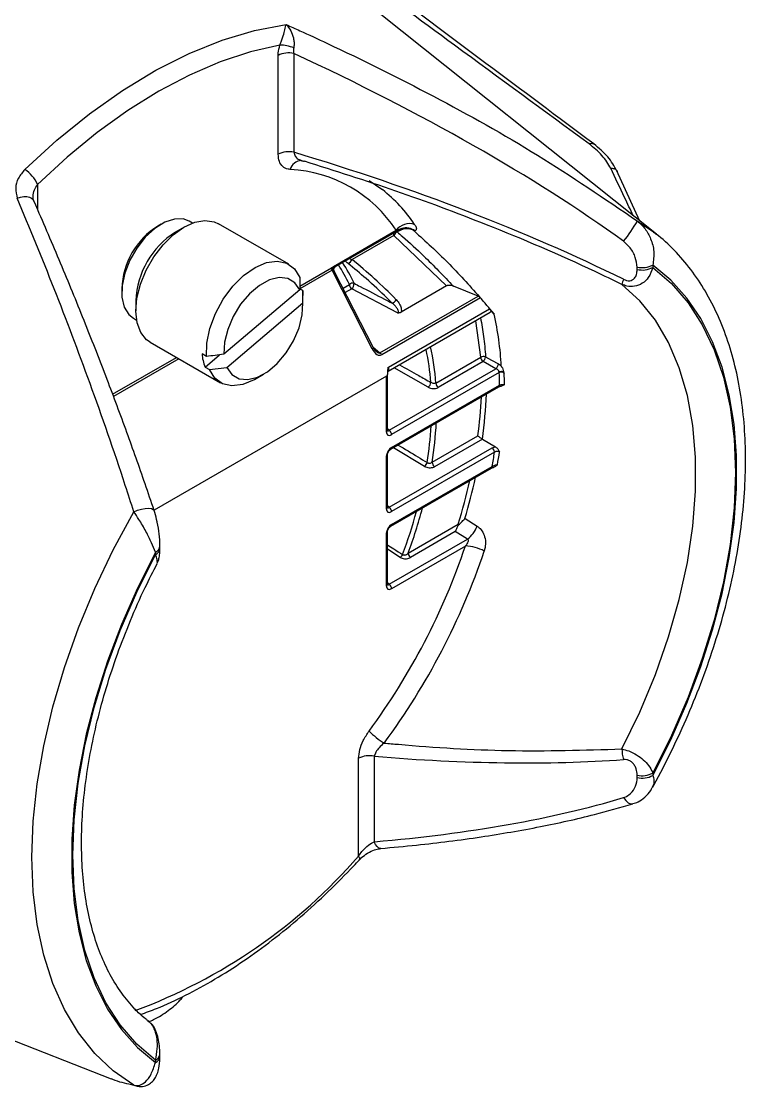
# Model space of a CAD drawing. Extents: x 8 to 113, y 1 to 87.
# Drawn here: x 83.893 to 86.805, y 3.095 to 7.377 of the extents above; entities that cross this region are included whole.
import ezdxf

# ---------------------------------------------------------------- set-up
doc = ezdxf.new("R2010")
doc.units = 0
doc.header["$MEASUREMENT"] = 0
doc.layers.add('OBJECT', color=7, linetype='CONTINUOUS')

msp = doc.modelspace()

# ---------------------------------------------------------------- linework, layer by layer
at = {"layer": 'OBJECT'}
for p, q in [((86.4458, 6.5211), (84.8797, 7.7705)), ((84.9256, 6.8422), (84.9256, 7.2393)), ((84.9886, 7.2474), (84.9886, 6.8502)), ((85.0198, 6.8168), (85.0208, 6.8167)), ((85.0208, 6.8165), (85.0221, 6.8161)), ((86.3794, 6.5741), (86.2852, 6.7784)), ((83.9584, 6.7215), (83.9584, 6.6216)), ((84.4561, 6.5621), (84.442, 6.554)), ((84.5815, 6.5659), (84.5686, 6.5733)), ((84.9684, 6.4002), (84.6856, 6.5635)), ((86.3694, 6.5739), (86.4361, 6.5287)), ((84.5481, 6.5499), (84.5127, 6.5295)), ((85.1486, 6.3918), (85.4, 6.537)), ((85.1564, 6.3912), (85.4147, 6.5404)), ((85.3906, 6.5162), (85.2224, 6.4191)), ((85.602, 6.3132), (85.3906, 6.5162)), ((85.4312, 6.5424), (85.4042, 6.5303)), ((85.4312, 6.5424), (85.412, 6.5388)), ((85.4754, 6.5343), (85.4733, 6.5334)), ((86.4361, 6.5287), (86.4458, 6.5211)), ((85.0129, 6.3123), (85.1397, 6.3856)), ((85.1432, 6.3871), (85.1485, 6.3898)), ((86.3683, 6.3794), (86.3683, 6.3889)), ((86.4313, 6.3969), (86.4313, 6.3875)), ((85.0125, 6.3473), (85.013, 6.2974)), ((85.1422, 6.3763), (85.013, 6.3017)), ((85.3039, 6.0604), (85.1422, 6.3763)), ((85.1471, 6.3762), (85.1441, 6.3768)), ((85.3091, 6.064), (85.1511, 6.3728)), ((84.2971, 6.3029), (84.2971, 6.2866)), ((85.013, 6.2974), (84.7075, 6.0387)), ((85.0245, 6.2946), (85.013, 6.3013)), ((85.0245, 6.2946), (85.0254, 6.2743)), ((85.1863, 6.3041), (85.2117, 6.3188)), ((85.2211, 6.3012), (85.1953, 6.2864)), ((85.4057, 6.2053), (85.2211, 6.3012)), ((85.602, 6.3132), (85.4201, 6.2082)), ((85.7292, 6.272), (85.6301, 6.3119)), ((84.3536, 6.2539), (84.3536, 6.2131)), ((85.0254, 6.2335), (85.0254, 6.2743)), ((85.3348, 6.0443), (85.7292, 6.272)), ((85.7386, 6.2652), (85.3416, 6.036)), ((85.7347, 6.2697), (85.7386, 6.2652)), ((84.7195, 5.986), (85.0251, 6.2447)), ((85.3684, 5.9866), (85.7753, 6.2215)), ((85.7753, 6.2215), (85.7934, 6.2002)), ((84.3437, 6.1836), (84.3565, 6.1761)), ((85.3679, 5.9705), (85.7781, 6.2072)), ((85.7396, 6.0264), (85.7195, 6.1734)), ((84.4106, 6.0872), (84.6934, 5.9239)), ((84.6373, 6.0296), (84.6196, 6.0398)), ((85.3076, 6.067), (85.3348, 6.0443)), ((84.2604, 5.878), (84.5167, 6.0259)), ((84.526, 6.0206), (84.2637, 5.8691)), ((84.6317, 5.9871), (84.6899, 6.0364)), ((85.5596, 5.9225), (85.7396, 6.0264)), ((85.7489, 6.0089), (85.5689, 5.905)), ((85.801, 5.9806), (85.7489, 6.0089)), ((84.6317, 5.9871), (84.6494, 5.9769)), ((84.6494, 5.9769), (84.7195, 5.986)), ((84.831, 5.9376), (84.8663, 5.958)), ((85.3721, 5.733), (85.801, 5.9806)), ((85.814, 5.9652), (85.3814, 5.7155)), ((85.529, 5.9061), (85.3912, 5.9839)), ((85.3613, 5.9507), (84.4271, 5.4114)), ((85.3604, 5.9399), (85.3613, 5.9507)), ((85.3604, 5.7276), (85.3604, 5.9399)), ((85.3647, 5.7338), (85.3647, 5.946)), ((85.3814, 5.6637), (85.8152, 5.9141)), ((85.3783, 5.6568), (85.8121, 5.9072)), ((85.3647, 5.7396), (85.3721, 5.733)), ((85.3647, 5.7338), (85.3647, 5.7335)), ((85.5445, 5.6043), (85.7283, 5.7104)), ((85.7465, 5.698), (85.5538, 5.5868)), ((85.7465, 5.698), (85.7992, 5.6665)), ((85.3721, 5.4235), (85.7858, 5.6624)), ((85.5142, 5.5881), (85.3892, 5.6631)), ((85.3604, 5.4182), (85.3604, 5.6272)), ((85.3647, 5.4243), (85.3647, 5.6333)), ((85.7951, 5.6449), (85.3814, 5.406)), ((85.3783, 5.3473), (85.7826, 5.5807)), ((85.3814, 5.3542), (85.7857, 5.5876)), ((85.3647, 5.4302), (85.3721, 5.4235)), ((85.4484, 5.2394), (85.6492, 5.3553)), ((85.6765, 5.3782), (85.7251, 5.3478)), ((85.3604, 5.1087), (85.3604, 5.3177)), ((85.3647, 5.1148), (85.3647, 5.3238)), ((85.6376, 5.3257), (85.4578, 5.2219)), ((85.6863, 5.2954), (85.6376, 5.3257)), ((84.4502, 5.2582), (84.4502, 5.2677)), ((85.3721, 5.1141), (85.6863, 5.2954)), ((85.6784, 5.268), (85.3814, 5.0965)), ((84.4327, 5.2337), (84.4327, 5.2432)), ((85.4164, 5.2222), (85.3647, 5.2547)), ((85.3647, 5.1207), (85.3721, 5.1141)), ((85.2491, 4.0219), (85.2491, 4.4148)), ((85.3121, 4.4228), (85.3121, 4.0795)), ((86.3683, 4.3376), (86.3683, 4.3471)), ((86.4313, 4.3551), (86.4313, 4.3457)), ((82.5786, 3.7844), (84.255, 3.127)), ((84.4076, 3.3556), (84.4014, 3.3607)), ((84.4081, 3.3551), (84.4022, 3.3601)), ((84.4023, 3.3598), (84.4076, 3.3556)), ((84.4502, 3.2164), (84.4502, 3.2259)), ((84.4327, 3.1919), (84.4327, 3.2014)), ((84.3455, 3.101), (84.3595, 3.0964))]:
    msp.add_line(p, q, dxfattribs=at)
at = {"layer": 'OBJECT', "flags": 128}
for points in [[(83.9075, 6.7812), (84.036, 6.899), (84.1673, 7.0053), (84.3004, 7.0993), (84.4343, 7.1804), (84.568, 7.2478), (84.7004, 7.3012), (84.8306, 7.34), (84.9576, 7.3641)], [(84.9327, 7.2812), (84.8139, 7.254), (84.6926, 7.2138), (84.5696, 7.1609), (84.4457, 7.0956), (84.3218, 7.0185), (84.1987, 6.93), (84.0773, 6.8308), (83.9584, 6.7215)], [(85.291, 6.7365), (85.3376, 6.7054), (85.3444, 6.7002)], [(83.8774, 6.6657), (83.8905, 6.6699), (83.9035, 6.6722), (83.9157, 6.6723), (83.9263, 6.6703), (83.9349, 6.6662), (83.941, 6.6604), (83.943, 6.6568)], [(84.5686, 6.5733), (84.5444, 6.5823), (84.5086, 6.5822), (84.4696, 6.5693), (84.4298, 6.5444), (84.3916, 6.5091), (84.3575, 6.4656), (84.3295, 6.4166), (84.3096, 6.3652), (84.2988, 6.3146), (84.2979, 6.2681), (84.307, 6.2285), (84.3254, 6.1983), (84.3437, 6.1836)], [(84.4106, 6.0872), (84.3966, 6.0971), (84.3733, 6.1261), (84.3587, 6.165), (84.3536, 6.212), (84.3583, 6.2647), (84.3725, 6.3204), (84.3955, 6.3764), (84.4261, 6.4298), (84.4629, 6.478), (84.5039, 6.5185), (84.5471, 6.5494), (84.5904, 6.569), (84.6316, 6.5764), (84.6686, 6.5712), (84.6856, 6.5635)], [(85.4152, 6.5407), (85.4223, 6.5439), (85.4226, 6.5441)], [(84.6373, 6.0296), (84.6386, 6.0838), (84.6507, 6.1425), (84.6732, 6.2023), (84.7046, 6.2598), (84.7432, 6.3118), (84.7867, 6.3552), (84.8328, 6.3877), (84.8788, 6.4074), (84.9221, 6.4131), (84.9601, 6.4045), (84.9909, 6.3821), (85.0125, 6.3473)], [(86.4313, 4.3457), (86.5034, 4.4896), (86.5678, 4.6358), (86.6239, 4.7831), (86.6712, 4.9305), (86.7095, 5.0769), (86.7385, 5.2213), (86.7579, 5.3625), (86.7677, 5.4996), (86.7677, 5.6315), (86.7579, 5.7573), (86.7385, 5.8761), (86.7095, 5.987), (86.6712, 6.0892), (86.6239, 6.1819), (86.5678, 6.2645), (86.5034, 6.3363), (86.4313, 6.3969)], [(86.4313, 6.3875), (86.5065, 6.3228), (86.573, 6.2456), (86.6302, 6.1567), (86.6777, 6.0567), (86.715, 5.9463), (86.7419, 5.8266), (86.7581, 5.6986), (86.7635, 5.5631), (86.7581, 5.4214), (86.7419, 5.2746), (86.715, 5.1239), (86.6777, 4.9705), (86.6302, 4.8156), (86.573, 4.6606), (86.5065, 4.5067), (86.4313, 4.3551)], [(85.013, 6.2974), (84.9928, 6.3261), (84.9643, 6.343), (84.9295, 6.3468), (84.8906, 6.3373), (84.8501, 6.3151), (84.8107, 6.2817), (84.7749, 6.2393), (84.745, 6.1905), (84.7229, 6.1386), (84.7101, 6.0868), (84.7075, 6.0387)], [(86.3073, 4.4523), (86.379, 4.6007), (86.4417, 4.7513), (86.4948, 4.9027), (86.5378, 5.0534), (86.5705, 5.2023), (86.5924, 5.3479), (86.6034, 5.489), (86.6034, 5.6244), (86.5924, 5.7528), (86.5705, 5.8731), (86.5378, 5.9843), (86.4948, 6.0854), (86.4417, 6.1754), (86.379, 6.2536), (86.3073, 6.3193)], [(84.7195, 5.986), (84.7398, 5.9572), (84.7683, 5.9404), (84.8031, 5.9366), (84.842, 5.9461), (84.8824, 5.9682), (84.9219, 6.0016), (84.9577, 6.0441), (84.9876, 6.0928), (85.0096, 6.1448), (85.0224, 6.1965), (85.0251, 6.2447)], [(85.7591, 6.0281), (85.7832, 6.015), (85.8112, 5.9997)], [(84.831, 5.9376), (84.829, 5.9364), (84.7831, 5.9168), (84.7398, 5.9111), (84.7017, 5.9197), (84.671, 5.942), (84.6494, 5.9769)], [(84.3455, 3.101), (84.2631, 3.1586), (84.1889, 3.2289), (84.1234, 3.3111), (84.0671, 3.4048), (84.0205, 3.5091), (83.9839, 3.6234), (83.9575, 3.7468), (83.9416, 3.8783), (83.9363, 4.017), (83.9416, 4.1619), (83.9575, 4.3117), (83.9839, 4.4655), (84.0205, 4.6221), (84.0671, 4.7803), (84.1234, 4.939), (84.1889, 5.0968), (84.2631, 5.2528), (84.3455, 5.4056)], [(84.3455, 5.4056), (84.3605, 5.4118), (84.3762, 5.4165), (84.3915, 5.4193), (84.4052, 5.4201), (84.4162, 5.4187), (84.4238, 5.4153), (84.4273, 5.4108)], [(84.4327, 5.2432), (84.3605, 5.0992), (84.2961, 4.9531), (84.2401, 4.8058), (84.1927, 4.6584), (84.1544, 4.5119), (84.1254, 4.3676), (84.106, 4.2264), (84.0962, 4.0893), (84.0962, 3.9574), (84.106, 3.8316), (84.1254, 3.7128), (84.1544, 3.6019), (84.1927, 3.4997), (84.2401, 3.407), (84.2961, 3.3244), (84.3605, 3.2525), (84.4327, 3.1919)], [(84.4327, 3.2014), (84.3574, 3.2661), (84.2909, 3.3432), (84.2337, 3.4322), (84.1863, 3.5322), (84.1489, 3.6425), (84.1221, 3.7622), (84.1059, 3.8903), (84.1004, 4.0258), (84.1059, 4.1675), (84.1221, 4.3143), (84.1489, 4.465), (84.1863, 4.6184), (84.2337, 4.7732), (84.2909, 4.9282), (84.3574, 5.0821), (84.4327, 5.2337)], [(86.3137, 4.2566), (86.3222, 4.2447), (86.3316, 4.2361), (86.3413, 4.2316), (86.3503, 4.2314), (86.3515, 4.2317)], [(85.3377, 4.0523), (85.3359, 4.0523), (85.3293, 4.0544), (85.3229, 4.0599), (85.317, 4.0685), (85.3121, 4.0795)], [(85.2491, 4.0219), (85.2515, 4.016), (85.2524, 4.0111), (85.2518, 4.0073), (85.2507, 4.0056)]]:
    msp.add_lwpolyline(points, dxfattribs=at)
at = {"layer": 'OBJECT'}
for centre, radius, start, end in [((84.9303, 7.1245), 0.1567, 68.3819, 89.1528), ((84.9682, 7.1565), 0.0932, 77.3818, 117.2045), ((84.9682, 6.7593), 0.0932, 77.3818, 117.2045), ((85.0199, 6.7689), 0.0479, 90.1016, 164.8636), ((83.8312, 6.6646), 0.1393, 24.1068, 56.7932), ((84.9476, 6.2419), 0.5402, 33.1156, 87.2399), ((84.9828, 6.2348), 0.5893, 33.5325, 52.1551), ((84.6054, 6.2923), 0.3085, 121.9805, 178.0249), ((85.4538, 6.4958), 0.0677, 72.591, 142.5382), ((85.8671, 6.8595), 0.5778, 320.623, 330.3827), ((84.6948, 6.2407), 0.3414, 122.2309, 177.7745), ((85.4093, 6.5262), 0.0212, 183.2774, 208.1277), ((85.4245, 6.497), 0.039, 121.4422, 150.5088), ((85.3941, 6.5192), 0.015, 47.5412, 62.188), ((85.4403, 6.4923), 0.0547, 50.1162, 108.898), ((85.1607, 6.3862), 0.021, 181.6773, 208.1863), ((85.1628, 6.3835), 0.0199, 169.7148, 199.7822), ((85.1638, 6.3814), 0.0175, 151.2657, 197.1789), ((85.1363, 6.3918), 0.0123, 350.8294, 0.2074), ((84.6852, 6.0784), 0.5788, 24.5418, 33.5033), ((84.6955, 6.079), 0.5886, 24.5716, 33.895), ((85.1954, 6.4314), 0.0297, 291.8932, 335.5869), ((86.3887, 6.4798), 0.0932, 257.382, 297.2044), ((86.3887, 6.4704), 0.0932, 257.382, 297.2044), ((86.3787, 6.3083), 0.0722, 154.1567, 171.2332), ((85.225, 6.3066), 0.018, 71.5543, 137.5157), ((85.2351, 6.3199), 0.0234, 182.8544, 233.1012), ((85.2018, 6.3229), 0.0289, 311.6129, 1.6496), ((85.3678, 6.2799), 0.0393, 294.0283, 326.1662), ((84.5992, 5.9282), 1.2248, 2.9347, 12.83), ((84.7973, 6.0527), 0.1782, 184.1637, 201.6079), ((85.2984, 6.0739), 0.0146, 292.3167, 317.5733), ((85.3208, 6.0257), 0.0233, 26.4245, 52.9847), ((84.5492, 5.849), 0.9932, 4.4093, 12.1672), ((84.5577, 5.8496), 1.0046, 4.1634, 12.5982), ((85.751, 6.0074), 0.0222, 68.6978, 121.0678), ((85.7629, 6.0276), 0.0234, 182.8559, 233.0997), ((85.7281, 6.0322), 0.0312, 311.638, 352.3915), ((85.7802, 6.0039), 0.0312, 311.6305, 352.2519), ((85.7979, 5.9652), 0.0161, 0.1662, 8.4803), ((84.3406, 5.9046), 1.4747, 0.3703, 2.3569), ((84.3456, 5.9053), 1.4895, 0.4632, 2.2141), ((85.3573, 5.9467), 0.00746, 294.0769, 355.2148), ((85.5096, 5.9291), 0.0301, 310.0469, 352.8534), ((85.583, 5.9237), 0.0234, 182.8559, 233.0997), ((85.808, 5.9132), 0.0073, 304.5672, 6.7468), ((83.9808, 5.9453), 1.7632, 352.3461, 357.4526), ((83.9689, 5.9471), 1.795, 352.0228, 357.8124), ((84.0128, 5.8445), 1.5308, 350.9528, 356.4801), ((84.0255, 5.8442), 1.5379, 351.0282, 356.9504), ((85.3572, 5.7346), 0.00759, 294.3668, 352.0432), ((85.3581, 5.7143), 0.0234, 2.8537, 53.1005), ((85.3742, 5.6628), 0.00731, 304.8057, 6.7281), ((85.7718, 5.6437), 0.0234, 2.8522, 53.102), ((85.3575, 5.6339), 0.0073, 293.2505, 355.3623), ((83.7948, 5.9446), 2.0227, 349.8351, 351.4788), ((83.8052, 5.9442), 2.032, 350.0866, 351.5395), ((85.4955, 5.6116), 0.03, 308.479, 344.9574), ((85.5679, 5.6055), 0.0234, 182.8544, 233.1012), ((85.7785, 5.5867), 0.0073, 304.5672, 6.7468), ((83.4466, 6.0375), 2.3058, 342.7895, 347.3033), ((83.4626, 6.0348), 2.3091, 343.4815, 347.7292), ((85.3575, 5.4249), 0.0073, 293.2412, 355.44), ((85.3581, 5.4048), 0.0234, 2.8522, 53.102), ((83.4982, 5.9538), 2.0575, 339.5155, 344.5885), ((83.5112, 5.9508), 2.0637, 339.8357, 345.1214), ((85.3742, 5.3533), 0.00731, 304.8057, 6.7281), ((85.3575, 5.3244), 0.0073, 293.2505, 355.3623), ((85.6152, 5.3888), 0.1173, 307.2756, 339.5702), ((84.4205, 5.2705), 0.0299, 294.0931, 354.7272), ((83.1182, 6.1293), 2.7011, 323.5463, 341.4061), ((85.6705, 5.0899), 0.1783, 62.1996, 87.4744), ((84.4206, 5.2609), 0.0297, 293.9826, 355.988), ((83.0977, 6.1411), 2.8023, 323.5463, 341.4062), ((85.3993, 5.2452), 0.0287, 306.5844, 336.5845), ((85.4718, 5.2406), 0.0234, 182.8549, 233.1008), ((85.3575, 5.1154), 0.0073, 293.2412, 355.44), ((85.3581, 5.0954), 0.0234, 2.8526, 53.1016), ((85.5088, 4.7364), 0.3041, 224.2229, 238.8858), ((85.2917, 4.3319), 0.0932, 77.3818, 117.2045), ((86.4335, 4.4494), 0.1263, 178.7052, 198.3331), ((86.3887, 4.438), 0.0932, 257.382, 297.2044), ((86.3887, 4.4286), 0.0932, 257.382, 297.2044), ((83.586, 5.4675), 2.2036, 290.2977, 319.002), ((84.4205, 3.2286), 0.0299, 294.0594, 355.1105), ((84.4205, 3.2191), 0.0298, 294.0229, 355.5257)]:
    msp.add_arc(centre, radius, start, end, dxfattribs=at)
for centre, major_axis, ratio, start_param, end_param in [((81.7691, 6.3296), (5.5153, -1.3161), 0.337357, 0.687358, 1.030112), ((84.1431, 5.8308), (3.4718, -0.8285), 0.337357, 0.978335, 1.405949), ((85.1397, 6.3475), (0.0086, 0.0398), 0.487545, 0.250704, 0.415371), ((84.8854, 4.9979), (-0.7933, 1.6798), 0.62191, 5.230165, 5.373854), ((85.1503, 6.3413), (-0.0069, 0.0354), 0.323215, 6.229082, 6.39375), ((84.991, 4.906), (-0.9462, 2.0036), 0.62191, 5.095138, 5.138355), ((85.3235, 6.0762), (-0.0163, 0.041), 0.552795, 1.740523, 3.222071), ((85.3154, 6.073), (-0.0193, 0.0288), 0.345261, 2.268071, 3.146618), ((85.3623, 5.9845), (-0.0052, 0.0143), 0.425109, 3.20932, 4.69903), ((85.3817, 5.7403), (0.0152, 0.0264), 0.568869, 2.363542, 3.919486), ((85.3711, 5.7465), (0.0052, 0.015), 0.538958, 2.918918, 3.817209), ((85.3817, 5.6392), (0.015, 0.026), 0.586022, 0.792741, 2.348684), ((85.3817, 5.4309), (0.0152, 0.0264), 0.568869, 2.363542, 3.919486), ((85.3711, 5.437), (0.0052, 0.015), 0.538958, 2.918918, 3.817209), ((85.3817, 5.3297), (0.015, 0.026), 0.586022, 0.792741, 2.348684), ((85.3817, 5.1214), (0.0152, 0.0264), 0.568869, 2.363542, 3.919486), ((85.3711, 5.1275), (0.0052, 0.015), 0.538958, 2.918918, 3.817209), ((84.1431, 5.8308), (3.4718, -0.8285), 0.337357, 5.134971, 5.465515), ((81.7691, 6.3296), (5.5153, -1.3161), 0.337357, 5.487646, 5.756492)]:
    msp.add_ellipse(centre, major_axis=major_axis, ratio=ratio, start_param=start_param, end_param=end_param, dxfattribs=at)
for points, knots in [([(86.1752, 6.8842), (85.9949, 7.0162), (85.6729, 7.2519), (85.3521, 7.4882), (85.2109, 7.5922)], [0, 0, 0, 0, 0.560008, 1, 1, 1, 1]), ([(86.1937, 6.8841), (86.0494, 6.992), (85.7326, 7.2289), (85.4159, 7.4652), (85.2435, 7.5938)], [0, 0, 0, 0, 0.455566, 1, 1, 1, 1]), ([(84.9327, 7.2812), (84.9344, 7.2857), (84.938, 7.2953), (84.9424, 7.3081), (84.9479, 7.3251), (84.9538, 7.3457), (84.9566, 7.3586), (84.9576, 7.364), (84.9576, 7.3641)], [0, 0, 0, 0, 0.1251993, 0.2697867, 0.3594491, 0.646929, 0.996074, 1, 1, 1, 1]), ([(84.9576, 7.3641), (84.976, 7.3558), (85.0306, 7.3311), (85.2298, 7.239), (85.5517, 7.0786), (85.9722, 6.8446), (86.237, 6.6641), (86.3694, 6.5739)], [0, 0, 0, 0, 0.037504, 0.11146, 0.407416, 0.703808, 1, 1, 1, 1]), ([(84.9576, 7.3641), (84.9577, 7.364), (84.9646, 7.3569), (84.9762, 7.3411), (84.9855, 7.3174), (84.9892, 7.2986), (84.9904, 7.2848), (84.9888, 7.2748), (84.9881, 7.2702)], [0, 0, 0, 0, 0.0039787, 0.3545043, 0.6418804, 0.732153, 0.8751845, 1, 1, 1, 1]), ([(84.9256, 7.2393), (84.9257, 7.2428), (84.926, 7.2559), (84.9298, 7.2704), (84.9327, 7.2812)], [0, 0, 0, 0, 0.2596458, 1, 1, 1, 1]), ([(84.9881, 7.2702), (84.9881, 7.2702), (84.9867, 7.2645), (84.9865, 7.2564), (84.9881, 7.2493), (84.9886, 7.2474)], [0, 0, 0, 0, 0.000406, 0.730045, 1, 1, 1, 1]), ([(86.1752, 6.8842), (86.1784, 6.8853), (86.1832, 6.8869), (86.189, 6.8863), (86.1923, 6.8852), (86.1937, 6.884), (86.1941, 6.8836)], [0, 0, 0, 0, 0.4351975, 0.6694235, 0.908609, 1, 1, 1, 1]), ([(86.2623, 6.7859), (86.2519, 6.8035), (86.2312, 6.8388), (86.1939, 6.8691), (86.1752, 6.8842)], [0, 0, 0, 0, 0.501105, 1, 1, 1, 1]), ([(86.2873, 6.775), (86.2764, 6.7945), (86.2547, 6.8335), (86.2143, 6.867), (86.1942, 6.8837)], [0, 0, 0, 0, 0.50137, 1, 1, 1, 1]), ([(84.9736, 6.7814), (84.9708, 6.7817), (84.9595, 6.7829), (84.9432, 6.7915), (84.9285, 6.8118), (84.9266, 6.832), (84.9256, 6.8422)], [0, 0, 0, 0, 0.104814, 0.415633, 0.707453, 1, 1, 1, 1]), ([(84.9886, 6.8502), (84.99, 6.8448), (84.993, 6.8337), (85.0056, 6.8223), (85.0167, 6.8184), (85.0222, 6.8165)], [0, 0, 0, 0, 0.3175298, 0.6581726, 1, 1, 1, 1]), ([(85.0222, 6.8165), (85.0229, 6.8162), (85.0257, 6.8149), (85.0289, 6.8145), (85.0313, 6.8142)], [0, 0, 0, 0, 0.251232, 1, 1, 1, 1]), ([(86.3073, 6.3193), (86.2715, 6.3366), (86.0923, 6.4232), (85.7898, 6.5518), (85.3992, 6.6976), (85.154, 6.7753), (85.0313, 6.8142)], [0, 0, 0, 0, 0.086252, 0.431521, 0.715373, 1, 1, 1, 1]), ([(83.9075, 6.7812), (83.898, 6.7699), (83.879, 6.7474), (83.8672, 6.7056), (83.8739, 6.6793), (83.8774, 6.6657)], [0, 0, 0, 0, 0.326541, 0.652944, 1, 1, 1, 1]), ([(86.2623, 6.7859), (86.2657, 6.7861), (86.2708, 6.7864), (86.2771, 6.7845), (86.2813, 6.7822), (86.284, 6.7801), (86.285, 6.7786), (86.2851, 6.7783)], [0, 0, 0, 0, 0.365327, 0.561825, 0.762453, 0.963071, 1, 1, 1, 1]), ([(86.3528, 6.5953), (86.3411, 6.6195), (86.3106, 6.683), (86.2807, 6.7466), (86.2623, 6.7859)], [0, 0, 0, 0, 0.382243, 1, 1, 1, 1]), ([(86.2851, 6.7783), (86.2859, 6.7774), (86.2872, 6.7758), (86.2875, 6.7739), (86.2877, 6.7731)], [0, 0, 0, 0, 0.600679, 1, 1, 1, 1]), ([(83.9415, 6.6686), (83.9413, 6.6701), (83.9399, 6.6802), (83.9453, 6.6993), (83.9541, 6.7143), (83.9584, 6.7215)], [0, 0, 0, 0, 0.0843174, 0.5596649, 1, 1, 1, 1]), ([(84.3455, 5.4056), (84.3342, 5.4409), (84.2774, 5.6178), (84.1716, 5.9211), (84.0262, 6.3057), (83.9271, 6.5455), (83.8774, 6.6657)], [0, 0, 0, 0, 0.077798, 0.389331, 0.69397, 1, 1, 1, 1]), ([(83.943, 6.6569), (83.943, 6.657), (83.9413, 6.6601), (83.9414, 6.6644), (83.9416, 6.6686)], [0, 0, 0, 0, 0.038431, 1, 1, 1, 1]), ([(84.4273, 5.4108), (84.4152, 5.4465), (84.3793, 5.5527), (84.3165, 5.7292), (84.2367, 5.9434), (84.1498, 6.1654), (84.0568, 6.3927), (83.9869, 6.5565), (83.9485, 6.6442), (83.943, 6.6569)], [0, 0, 0, 0, 0.079574, 0.236353, 0.40293, 0.581361, 0.771719, 0.967148, 1, 1, 1, 1]), ([(85.4741, 6.5604), (85.4749, 6.5591), (85.4787, 6.5532), (85.482, 6.5442), (85.4804, 6.5371), (85.4766, 6.535), (85.4754, 6.5343)], [0, 0, 0, 0, 0.105571, 0.488067, 0.830768, 1, 1, 1, 1]), ([(86.3694, 6.5739), (86.3804, 6.564), (86.4026, 6.5439), (86.4252, 6.5009), (86.4388, 6.4501), (86.4338, 6.4152), (86.4313, 6.3969)], [0, 0, 0, 0, 0.223098, 0.450964, 0.711814, 1, 1, 1, 1]), ([(85.4226, 6.5441), (85.4204, 6.5432), (85.4118, 6.5401), (85.4029, 6.5369), (85.3963, 6.5344)], [0, 0, 0, 0, 0.2629116, 1, 1, 1, 1]), ([(85.4147, 6.5404), (85.4145, 6.5403), (85.4136, 6.5397), (85.4095, 6.5387), (85.4045, 6.5377), (85.4009, 6.5371), (85.4, 6.537)], [0, 0, 0, 0, 0.07482, 0.413872, 0.866059, 1, 1, 1, 1]), ([(85.4042, 6.5303), (85.4113, 6.5241), (85.4472, 6.493), (85.5243, 6.4226), (85.5905, 6.3533), (85.6301, 6.3119)], [0, 0, 0, 0, 0.091462, 0.457412, 1, 1, 1, 1]), ([(85.4733, 6.5334), (85.4716, 6.5347), (85.4681, 6.5374), (85.4605, 6.5406), (85.4482, 6.5433), (85.4381, 6.543), (85.4317, 6.5424), (85.4312, 6.5424)], [0, 0, 0, 0, 0.136463, 0.2724, 0.502926, 0.956493, 1, 1, 1, 1]), ([(85.4733, 6.5334), (85.5185, 6.4921), (85.6093, 6.4094), (85.6928, 6.3164), (85.7347, 6.2697)], [0, 0, 0, 0, 0.49854, 1, 1, 1, 1]), ([(86.4299, 4.2971), (86.4316, 4.3002), (86.4592, 4.3491), (86.5084, 4.4461), (86.5741, 4.5886), (86.632, 4.7329), (86.6822, 4.8778), (86.7242, 5.0227), (86.7577, 5.1666), (86.7826, 5.3087), (86.7985, 5.4482), (86.8053, 5.5842), (86.8029, 5.716), (86.7911, 5.8427), (86.7699, 5.9635), (86.7394, 6.0774), (86.6995, 6.1837), (86.6507, 6.2814), (86.5934, 6.3701), (86.5276, 6.4478), (86.4742, 6.5007), (86.4408, 6.5241), (86.4343, 6.5286)], [0, 0, 0, 0, 0.003665, 0.058313, 0.112984, 0.167681, 0.222416, 0.277201, 0.332048, 0.386966, 0.441963, 0.49704, 0.552189, 0.607386, 0.662571, 0.717654, 0.772518, 0.827019, 0.881019, 0.934419, 0.987209, 1, 1, 1, 1]), ([(86.3683, 6.3889), (86.3667, 6.4018), (86.3635, 6.4281), (86.3441, 6.4655), (86.323, 6.4845), (86.3137, 6.4929)], [0, 0, 0, 0, 0.351631, 0.714779, 1, 1, 1, 1]), ([(85.2117, 6.4232), (85.2118, 6.4232), (85.2133, 6.4226), (85.2169, 6.4212), (85.2208, 6.4197), (85.2224, 6.4191)], [0, 0, 0, 0, 0.025623, 0.61125, 1, 1, 1, 1]), ([(85.1432, 6.3871), (85.1438, 6.3878), (85.1455, 6.3897), (85.1474, 6.391), (85.1486, 6.3918)], [0, 0, 0, 0, 0.352324, 1, 1, 1, 1]), ([(85.1485, 6.3898), (85.1507, 6.3903), (85.1541, 6.3911), (85.1564, 6.3913), (85.1564, 6.3913), (85.1564, 6.3913)], [0, 0, 0, 0, 0.570998, 0.837254, 1, 1, 1, 1]), ([(85.1511, 6.3728), (85.1511, 6.3728), (85.1502, 6.3741), (85.1494, 6.3778), (85.1498, 6.3831), (85.152, 6.3876), (85.1547, 6.3903), (85.1563, 6.3911), (85.1568, 6.3914)], [0, 0, 0, 0, 0.004099, 0.236373, 0.480509, 0.714575, 0.907363, 1, 1, 1, 1]), ([(85.2064, 6.4038), (85.2043, 6.4056), (85.2, 6.4092), (85.1972, 6.4124), (85.1958, 6.414)], [0, 0, 0, 0, 0.5027597, 1, 1, 1, 1]), ([(85.3838, 6.244), (85.377, 6.2508), (85.3429, 6.2848), (85.2844, 6.3394), (85.2308, 6.3837), (85.2064, 6.4038)], [0, 0, 0, 0, 0.1198457, 0.5994131, 1, 1, 1, 1]), ([(86.4313, 6.3875), (86.4262, 6.3734), (86.4172, 6.3481), (86.3902, 6.3219), (86.3594, 6.3098), (86.3302, 6.3106), (86.3137, 6.3169), (86.3073, 6.3193)], [0, 0, 0, 0, 0.265568, 0.476871, 0.689088, 0.879262, 1, 1, 1, 1]), ([(85.151, 6.3728), (85.1509, 6.373), (85.1505, 6.374), (85.1488, 6.3754), (85.1473, 6.3761), (85.1471, 6.3762)], [0, 0, 0, 0, 0.174843, 0.908824, 1, 1, 1, 1]), ([(86.3137, 6.3398), (86.3178, 6.338), (86.3261, 6.3345), (86.3386, 6.3337), (86.3499, 6.337), (86.3599, 6.3454), (86.367, 6.36), (86.3679, 6.3726), (86.3683, 6.3794)], [0, 0, 0, 0, 0.132637, 0.266189, 0.387936, 0.535863, 0.751073, 1, 1, 1, 1]), ([(85.0251, 6.2447), (85.0251, 6.2449), (85.0249, 6.2616), (85.0247, 6.2782), (85.0245, 6.2946)], [0, 0, 0, 0, 0.013758, 1, 1, 1, 1]), ([(85.2308, 6.3237), (85.2389, 6.3195), (85.2798, 6.2983), (85.3309, 6.2717), (85.3736, 6.2494), (85.3838, 6.244)], [0, 0, 0, 0, 0.160075, 0.800376, 1, 1, 1, 1]), ([(85.6301, 6.3119), (85.6263, 6.313), (85.62, 6.3151), (85.6114, 6.3155), (85.6055, 6.3148), (85.6031, 6.3137), (85.602, 6.3132)], [0, 0, 0, 0, 0.399631, 0.680433, 0.86117, 1, 1, 1, 1]), ([(85.4005, 6.2581), (85.4051, 6.2525), (85.4133, 6.2428), (85.4195, 6.2269), (85.4212, 6.2156), (85.4204, 6.2101), (85.4201, 6.2082)], [0, 0, 0, 0, 0.393762, 0.689373, 0.889334, 1, 1, 1, 1]), ([(85.7292, 6.272), (85.7309, 6.2712), (85.7341, 6.2696), (85.7371, 6.2669), (85.7385, 6.2654), (85.7386, 6.2652)], [0, 0, 0, 0, 0.471915, 0.943786, 1, 1, 1, 1]), ([(85.4057, 6.2053), (85.4063, 6.2056), (85.4071, 6.206), (85.4082, 6.2073), (85.4087, 6.2086), (85.4089, 6.2112), (85.408, 6.2156), (85.4041, 6.2231), (85.3962, 6.2334), (85.3884, 6.2401), (85.3838, 6.244)], [0, 0, 0, 0, 0.042913, 0.064593, 0.116679, 0.1379, 0.239876, 0.395452, 0.64876, 1, 1, 1, 1]), ([(85.7753, 6.2215), (85.7764, 6.2201), (85.7785, 6.2173), (85.7801, 6.2132), (85.7802, 6.2099), (85.7794, 6.2078), (85.7782, 6.2075), (85.778, 6.2074)], [0, 0, 0, 0, 0.2398384, 0.4797749, 0.7161523, 0.9437024, 1, 1, 1, 1]), ([(85.4057, 6.2053), (85.4057, 6.2053), (85.4062, 6.2052), (85.409, 6.2051), (85.4143, 6.2055), (85.4181, 6.2073), (85.4201, 6.2082)], [0, 0, 0, 0, 0.009919, 0.08427, 0.522737, 1, 1, 1, 1]), ([(85.739, 6.1847), (85.7435, 6.1603), (85.7528, 6.11), (85.7569, 6.0559), (85.7591, 6.0281)], [0, 0, 0, 0, 0.485061, 1, 1, 1, 1]), ([(84.7075, 6.0387), (84.7072, 6.0386), (84.6838, 6.0356), (84.6604, 6.0325), (84.6373, 6.0296)], [0, 0, 0, 0, 0.0137586, 1, 1, 1, 1]), ([(85.3212, 6.0487), (85.3199, 6.0497), (85.3163, 6.0528), (85.3123, 6.0583), (85.3099, 6.0627), (85.3091, 6.064)], [0, 0, 0, 0, 0.273588, 0.769144, 1, 1, 1, 1]), ([(85.4134, 5.9967), (85.439, 5.9822), (85.4811, 5.9585), (85.5231, 5.9347), (85.5395, 5.9254)], [0, 0, 0, 0, 0.609621, 1, 1, 1, 1]), ([(85.8112, 5.9997), (85.8139, 5.998), (85.8179, 5.9955), (85.8214, 5.992), (85.8224, 5.9909)], [0, 0, 0, 0, 0.693708, 1, 1, 1, 1]), ([(85.3613, 5.9507), (85.3622, 5.9514), (85.3641, 5.9529), (85.3659, 5.9572), (85.3667, 5.9618), (85.3663, 5.9652), (85.3662, 5.9665)], [0, 0, 0, 0, 0.225233, 0.448342, 0.797026, 1, 1, 1, 1]), ([(85.3648, 5.9461), (85.3648, 5.9464), (85.3647, 5.9486), (85.3658, 5.9552), (85.3661, 5.9612), (85.3662, 5.9646)], [0, 0, 0, 0, 0.074979, 0.487604, 1, 1, 1, 1]), ([(85.3662, 5.9665), (85.3661, 5.9699), (85.3658, 5.9768), (85.3675, 5.9832), (85.3684, 5.9865), (85.3684, 5.9866)], [0, 0, 0, 0, 0.484787, 0.99278, 1, 1, 1, 1]), ([(85.3662, 5.969), (85.3664, 5.9693), (85.3667, 5.9698), (85.3677, 5.9702), (85.3681, 5.9703)], [0, 0, 0, 0, 0.578154, 1, 1, 1, 1]), ([(85.8138, 5.9675), (85.8133, 5.9689), (85.8122, 5.9717), (85.8088, 5.9757), (85.8049, 5.9787), (85.8022, 5.98), (85.801, 5.9806)], [0, 0, 0, 0, 0.261287, 0.522146, 0.793807, 1, 1, 1, 1]), ([(85.8314, 5.967), (85.8298, 5.9676), (85.8265, 5.9688), (85.8211, 5.9691), (85.817, 5.9684), (85.8147, 5.9678), (85.8139, 5.9676), (85.8138, 5.9675)], [0, 0, 0, 0, 0.2752142, 0.5503196, 0.8281717, 0.9753565, 1, 1, 1, 1]), ([(85.834, 5.9628), (85.8325, 5.9637), (85.8295, 5.9655), (85.8241, 5.9668), (85.819, 5.9669), (85.8157, 5.966), (85.8142, 5.9653), (85.814, 5.9652)], [0, 0, 0, 0, 0.242316, 0.484668, 0.725656, 0.96082, 1, 1, 1, 1]), ([(85.8224, 5.9909), (85.8224, 5.9908), (85.8226, 5.9903), (85.8231, 5.9893), (85.8245, 5.987), (85.8276, 5.9819), (85.8307, 5.9745), (85.8312, 5.9693), (85.8314, 5.967)], [0, 0, 0, 0, 0.014348, 0.064127, 0.113281, 0.309942, 0.707926, 1, 1, 1, 1]), ([(85.8314, 5.967), (85.8322, 5.9657), (85.8331, 5.9643), (85.8339, 5.9629), (85.834, 5.9628)], [0, 0, 0, 0, 0.968736, 1, 1, 1, 1]), ([(85.5596, 5.9225), (85.5583, 5.922), (85.5556, 5.9211), (85.5505, 5.9211), (85.5452, 5.9223), (85.5415, 5.924), (85.5398, 5.9251), (85.5395, 5.9254)], [0, 0, 0, 0, 0.231644, 0.462997, 0.701641, 0.946433, 1, 1, 1, 1]), ([(85.8122, 5.9072), (85.8124, 5.9074), (85.8134, 5.908), (85.8168, 5.9093), (85.8205, 5.9104), (85.8229, 5.9107), (85.8233, 5.9107)], [0, 0, 0, 0, 0.102966, 0.479765, 0.905891, 1, 1, 1, 1]), ([(85.8152, 5.9141), (85.8165, 5.9147), (85.819, 5.916), (85.8239, 5.9172), (85.8289, 5.9178), (85.8326, 5.9177), (85.8345, 5.9174), (85.835, 5.9173)], [0, 0, 0, 0, 0.224548, 0.449025, 0.675879, 0.908579, 1, 1, 1, 1]), ([(85.835, 5.9173), (85.835, 5.9173), (85.833, 5.9156), (85.8297, 5.9125), (85.8251, 5.9115), (85.8232, 5.9111)], [0, 0, 0, 0, 0.007492, 0.589787, 1, 1, 1, 1]), ([(85.529, 5.9061), (85.5319, 5.9047), (85.5378, 5.9019), (85.5482, 5.9003), (85.5584, 5.9009), (85.5652, 5.903), (85.5683, 5.9047), (85.5689, 5.905)], [0, 0, 0, 0, 0.235526, 0.471032, 0.707054, 0.942046, 1, 1, 1, 1]), ([(85.365, 5.7317), (85.3649, 5.7317), (85.3649, 5.7317), (85.3648, 5.733), (85.3647, 5.7338)], [0, 0, 0, 0, 0.4608547, 1, 1, 1, 1]), ([(85.7283, 5.7104), (85.7283, 5.7104), (85.7287, 5.7101), (85.7304, 5.7088), (85.7338, 5.7063), (85.7386, 5.7031), (85.7429, 5.7002), (85.7453, 5.6988), (85.7465, 5.698)], [0, 0, 0, 0, 0.006105, 0.092482, 0.403713, 0.649931, 0.824498, 1, 1, 1, 1]), ([(85.3647, 5.6333), (85.3648, 5.6344), (85.3649, 5.6367), (85.3664, 5.6416), (85.3689, 5.6469), (85.3723, 5.6518), (85.3758, 5.6552), (85.3776, 5.6563), (85.3783, 5.6568)], [0, 0, 0, 0, 0.160315, 0.326532, 0.504903, 0.69012, 0.874046, 1, 1, 1, 1]), ([(85.4079, 5.6739), (85.4345, 5.658), (85.4733, 5.6346), (85.5122, 5.6112), (85.5245, 5.6038)], [0, 0, 0, 0, 0.6825296, 1, 1, 1, 1]), ([(85.7858, 5.6624), (85.7885, 5.6636), (85.7925, 5.6656), (85.7975, 5.6663), (85.7992, 5.6665)], [0, 0, 0, 0, 0.6507093, 1, 1, 1, 1]), ([(85.7992, 5.6665), (85.8011, 5.6651), (85.8057, 5.6618), (85.811, 5.6541), (85.8138, 5.6481), (85.8151, 5.6453), (85.8151, 5.6452)], [0, 0, 0, 0, 0.275644, 0.662122, 0.994372, 1, 1, 1, 1]), ([(85.8151, 5.6452), (85.8138, 5.646), (85.8113, 5.6475), (85.8066, 5.6484), (85.8019, 5.6481), (85.798, 5.6468), (85.796, 5.6454), (85.7951, 5.6449)], [0, 0, 0, 0, 0.212151, 0.424545, 0.633205, 0.847151, 1, 1, 1, 1]), ([(85.5142, 5.5881), (85.5169, 5.5867), (85.5224, 5.5839), (85.5323, 5.5822), (85.5422, 5.5825), (85.5494, 5.5845), (85.5528, 5.5863), (85.5538, 5.5868)], [0, 0, 0, 0, 0.226182, 0.452428, 0.677801, 0.905698, 1, 1, 1, 1]), ([(85.5245, 5.6038), (85.525, 5.6035), (85.5267, 5.6023), (85.5303, 5.601), (85.5353, 5.6006), (85.5404, 5.6017), (85.5432, 5.6035), (85.5445, 5.6043)], [0, 0, 0, 0, 0.088141, 0.296202, 0.519373, 0.76005, 1, 1, 1, 1]), ([(85.7827, 5.5807), (85.783, 5.5809), (85.784, 5.5816), (85.7869, 5.5828), (85.7898, 5.5835), (85.791, 5.5838)], [0, 0, 0, 0, 0.134222, 0.640341, 1, 1, 1, 1]), ([(85.7857, 5.5876), (85.7873, 5.5887), (85.7905, 5.591), (85.7964, 5.5934), (85.8022, 5.5946), (85.8054, 5.5944), (85.8069, 5.5944)], [0, 0, 0, 0, 0.261327, 0.522359, 0.788997, 1, 1, 1, 1]), ([(85.8069, 5.5944), (85.8068, 5.5943), (85.8051, 5.593), (85.8019, 5.5902), (85.7969, 5.5861), (85.7929, 5.5848), (85.7909, 5.5841)], [0, 0, 0, 0, 0.006283, 0.341568, 0.675463, 1, 1, 1, 1]), ([(84.4327, 5.2432), (84.4278, 5.2554), (84.418, 5.2802), (84.3943, 5.327), (84.3691, 5.3711), (84.3523, 5.3956), (84.3455, 5.4056)], [0, 0, 0, 0, 0.261321, 0.527902, 0.808326, 1, 1, 1, 1]), ([(84.4393, 5.365), (84.4366, 5.3778), (84.4333, 5.3937), (84.428, 5.4077), (84.4269, 5.4104)], [0, 0, 0, 0, 0.80291, 1, 1, 1, 1]), ([(85.365, 5.4222), (85.3649, 5.4222), (85.3649, 5.4222), (85.3648, 5.4236), (85.3647, 5.4243)], [0, 0, 0, 0, 0.460828, 1, 1, 1, 1]), ([(84.4502, 5.2677), (84.4502, 5.2687), (84.4506, 5.2838), (84.4474, 5.3158), (84.4433, 5.3487), (84.4393, 5.3648), (84.4393, 5.365)], [0, 0, 0, 0, 0.03461, 0.515138, 0.991495, 1, 1, 1, 1]), ([(85.6376, 5.3257), (85.6376, 5.3257), (85.6399, 5.3304), (85.6437, 5.3393), (85.6491, 5.3495), (85.651, 5.3532)], [0, 0, 0, 0, 0.0084291, 0.637872, 1, 1, 1, 1]), ([(85.6492, 5.3553), (85.6492, 5.3553), (85.6497, 5.3547), (85.6503, 5.354), (85.651, 5.3533), (85.651, 5.3532)], [0, 0, 0, 0, 0.038971, 0.947662, 1, 1, 1, 1]), ([(85.651, 5.3532), (85.6547, 5.3568), (85.6626, 5.3647), (85.6712, 5.3727), (85.6757, 5.3774), (85.6764, 5.3782), (85.6765, 5.3782)], [0, 0, 0, 0, 0.408647, 0.898184, 0.991549, 1, 1, 1, 1]), ([(85.3647, 5.3238), (85.3648, 5.325), (85.3649, 5.3273), (85.3664, 5.3322), (85.3689, 5.3374), (85.3723, 5.3423), (85.3758, 5.3457), (85.3776, 5.3469), (85.3783, 5.3473)], [0, 0, 0, 0, 0.160316, 0.326533, 0.504897, 0.690119, 0.874046, 1, 1, 1, 1]), ([(85.7251, 5.3478), (85.7265, 5.347), (85.7337, 5.3421), (85.746, 5.329), (85.757, 5.3047), (85.7606, 5.2756), (85.756, 5.2569), (85.7537, 5.2476)], [0, 0, 0, 0, 0.046352, 0.255498, 0.486788, 0.74285, 1, 1, 1, 1]), ([(85.3647, 5.2723), (85.3731, 5.267), (85.3934, 5.2542), (85.4137, 5.2413), (85.4256, 5.2338)], [0, 0, 0, 0, 0.412459, 1, 1, 1, 1]), ([(85.6784, 5.268), (85.681, 5.271), (85.6857, 5.2763), (85.6895, 5.2836), (85.6905, 5.2886), (85.6903, 5.2913), (85.6893, 5.2935), (85.6881, 5.2945), (85.687, 5.2951), (85.6866, 5.2953), (85.6863, 5.2954)], [0, 0, 0, 0, 0.352055, 0.638826, 0.732288, 0.83018, 0.89366, 0.957428, 0.968463, 1, 1, 1, 1]), ([(84.4392, 5.1987), (84.4393, 5.1987), (84.4413, 5.199), (84.4401, 5.209), (84.4367, 5.2224), (84.4332, 5.2322), (84.4327, 5.2337)], [0, 0, 0, 0, 0.003, 0.429394, 0.909804, 1, 1, 1, 1]), ([(84.4391, 5.1992), (84.4404, 5.2016), (84.4445, 5.2091), (84.4479, 5.2243), (84.4503, 5.2408), (84.4498, 5.2537), (84.4497, 5.2587)], [0, 0, 0, 0, 0.1234503, 0.3877408, 0.7607431, 1, 1, 1, 1]), ([(85.4256, 5.2338), (85.4264, 5.2333), (85.4281, 5.2323), (85.4317, 5.2316), (85.4361, 5.2321), (85.4423, 5.2343), (85.4461, 5.2374), (85.4484, 5.2394)], [0, 0, 0, 0, 0.113925, 0.249178, 0.416116, 0.627916, 1, 1, 1, 1]), ([(84.4039, 3.3589), (84.4009, 3.3611), (84.3767, 3.3795), (84.3356, 3.4205), (84.2837, 3.4867), (84.2394, 3.5627), (84.2027, 3.6473), (84.1737, 3.74), (84.1525, 3.8403), (84.1393, 3.9477), (84.1342, 4.0615), (84.1375, 4.181), (84.1492, 4.3054), (84.1692, 4.4337), (84.1975, 4.5652), (84.2341, 4.6987), (84.2785, 4.8334), (84.3308, 4.9681), (84.3843, 5.0903), (84.4235, 5.1662), (84.44, 5.1983)], [0, 0, 0, 0, 0.008903, 0.071917, 0.13406, 0.194943, 0.254754, 0.313819, 0.372431, 0.430808, 0.489093, 0.547367, 0.605673, 0.664046, 0.722495, 0.781023, 0.839622, 0.898282, 0.95699, 1, 1, 1, 1]), ([(85.4164, 5.2222), (85.4189, 5.2209), (85.4237, 5.2183), (85.4328, 5.2166), (85.4422, 5.2166), (85.4509, 5.2185), (85.4556, 5.2208), (85.4578, 5.2219)], [0, 0, 0, 0, 0.195441, 0.390684, 0.591672, 0.814205, 1, 1, 1, 1]), ([(85.365, 5.1128), (85.3649, 5.1128), (85.3649, 5.1127), (85.3648, 5.1141), (85.3647, 5.1148)], [0, 0, 0, 0, 0.460813, 1, 1, 1, 1]), ([(85.2491, 4.4148), (85.2501, 4.4262), (85.2522, 4.449), (85.267, 4.4881), (85.2826, 4.5117), (85.2909, 4.5243)], [0, 0, 0, 0, 0.3194609, 0.63801, 1, 1, 1, 1]), ([(85.3517, 4.4761), (85.3513, 4.4758), (85.344, 4.4701), (85.3316, 4.4587), (85.3174, 4.4404), (85.3138, 4.4285), (85.3121, 4.4228)], [0, 0, 0, 0, 0.019845, 0.385323, 0.704044, 1, 1, 1, 1]), ([(85.3517, 4.4761), (85.3707, 4.4743), (85.5379, 4.4592), (85.8599, 4.4389), (86.1557, 4.4477), (86.3073, 4.4523)], [0, 0, 0, 0, 0.058887, 0.517848, 1, 1, 1, 1]), ([(86.3073, 4.4523), (86.3163, 4.4499), (86.3358, 4.4448), (86.3663, 4.4294), (86.394, 4.4088), (86.4161, 4.385), (86.4269, 4.3667), (86.4307, 4.3567), (86.4313, 4.3551)], [0, 0, 0, 0, 0.16721, 0.364972, 0.550351, 0.742656, 0.959323, 1, 1, 1, 1]), ([(86.3683, 4.3471), (86.3677, 4.3555), (86.3667, 4.3689), (86.3586, 4.3864), (86.3494, 4.3978), (86.3385, 4.4053), (86.3263, 4.4097), (86.3181, 4.4097), (86.3137, 4.4097)], [0, 0, 0, 0, 0.29881, 0.473691, 0.618555, 0.738236, 0.858033, 1, 1, 1, 1]), ([(86.3137, 4.2566), (86.3214, 4.26), (86.3403, 4.2684), (86.3593, 4.2939), (86.3677, 4.3193), (86.3682, 4.3347), (86.3683, 4.3376)], [0, 0, 0, 0, 0.230483, 0.568581, 0.916912, 1, 1, 1, 1]), ([(86.4313, 4.3457), (86.4342, 4.3346), (86.4391, 4.3162), (86.4313, 4.3032), (86.4283, 4.298)], [0, 0, 0, 0, 0.605423, 1, 1, 1, 1]), ([(86.351, 4.2325), (86.3581, 4.2346), (86.3763, 4.2401), (86.4009, 4.2588), (86.4203, 4.2787), (86.4271, 4.2935), (86.429, 4.2976)], [0, 0, 0, 0, 0.204103, 0.521309, 0.86814, 1, 1, 1, 1]), ([(85.3377, 4.0523), (85.3858, 4.0567), (85.5215, 4.0691), (85.7364, 4.0965), (85.9749, 4.1376), (86.1784, 4.1824), (86.3001, 4.217), (86.3515, 4.2316)], [0, 0, 0, 0, 0.137619, 0.388161, 0.622568, 0.840889, 1, 1, 1, 1]), ([(85.2491, 4.0219), (85.2534, 4.0281), (85.2649, 4.0447), (85.2865, 4.0663), (85.3042, 4.0755), (85.3121, 4.0795)], [0, 0, 0, 0, 0.248398, 0.664591, 1, 1, 1, 1]), ([(85.2512, 4.0056), (85.2527, 4.0074), (85.2598, 4.0157), (85.2788, 4.0303), (85.3041, 4.0441), (85.3256, 4.051), (85.3345, 4.0517), (85.3373, 4.0519)], [0, 0, 0, 0, 0.0766939, 0.3491184, 0.6512332, 0.8889852, 1, 1, 1, 1]), ([(84.3724, 3.3853), (84.3939, 3.3929), (84.454, 3.4142), (84.5536, 3.4612), (84.6704, 3.5248), (84.7869, 3.5991), (84.9023, 3.683), (85.016, 3.7761), (85.1253, 3.8761), (85.203, 3.9544), (85.2436, 3.998), (85.2507, 4.0057)], [0, 0, 0, 0, 0.072604, 0.202291, 0.332094, 0.461925, 0.591727, 0.721477, 0.851165, 0.973969, 1, 1, 1, 1]), ([(84.4058, 3.3555), (84.4124, 3.3584), (84.4413, 3.371), (84.4842, 3.4005), (84.524, 3.4319), (84.5398, 3.4531), (84.5434, 3.4579)], [0, 0, 0, 0, 0.1128492, 0.4990568, 0.8868044, 1, 1, 1, 1]), ([(84.45, 3.2261), (84.4501, 3.2291), (84.4503, 3.2416), (84.4482, 3.2654), (84.4424, 3.2972), (84.4321, 3.3255), (84.4204, 3.3458), (84.4088, 3.3536), (84.4054, 3.3559)], [0, 0, 0, 0, 0.069104, 0.292357, 0.493019, 0.702089, 0.912787, 1, 1, 1, 1]), ([(84.4327, 3.2014), (84.4357, 3.2166), (84.4412, 3.2439), (84.4399, 3.2865), (84.4321, 3.3209), (84.4201, 3.3439), (84.4111, 3.3523), (84.4076, 3.3556)], [0, 0, 0, 0, 0.265567, 0.476871, 0.689089, 0.879262, 1, 1, 1, 1]), ([(84.3598, 3.0976), (84.3643, 3.0966), (84.3775, 3.0936), (84.3985, 3.0996), (84.4177, 3.112), (84.4312, 3.1283), (84.4407, 3.1476), (84.4475, 3.1737), (84.4507, 3.1967), (84.45, 3.2144), (84.4499, 3.2168)], [0, 0, 0, 0, 0.070888, 0.205322, 0.318626, 0.429041, 0.557329, 0.719119, 0.960958, 1, 1, 1, 1]), ([(84.3455, 3.101), (84.3535, 3.1), (84.3695, 3.098), (84.3936, 3.114), (84.4168, 3.1436), (84.4272, 3.1753), (84.4327, 3.1919)], [0, 0, 0, 0, 0.223098, 0.450964, 0.711815, 1, 1, 1, 1]), ([(84.2551, 3.1273), (84.2565, 3.1267), (84.2842, 3.1135), (84.3134, 3.1103), (84.3422, 3.1019), (84.3455, 3.101)], [0, 0, 0, 0, 0.043945, 0.889477, 1, 1, 1, 1])]:
    msp.add_open_spline(points, degree=3, knots=knots, dxfattribs=at)

doc.saveas('drawing.dxf')
